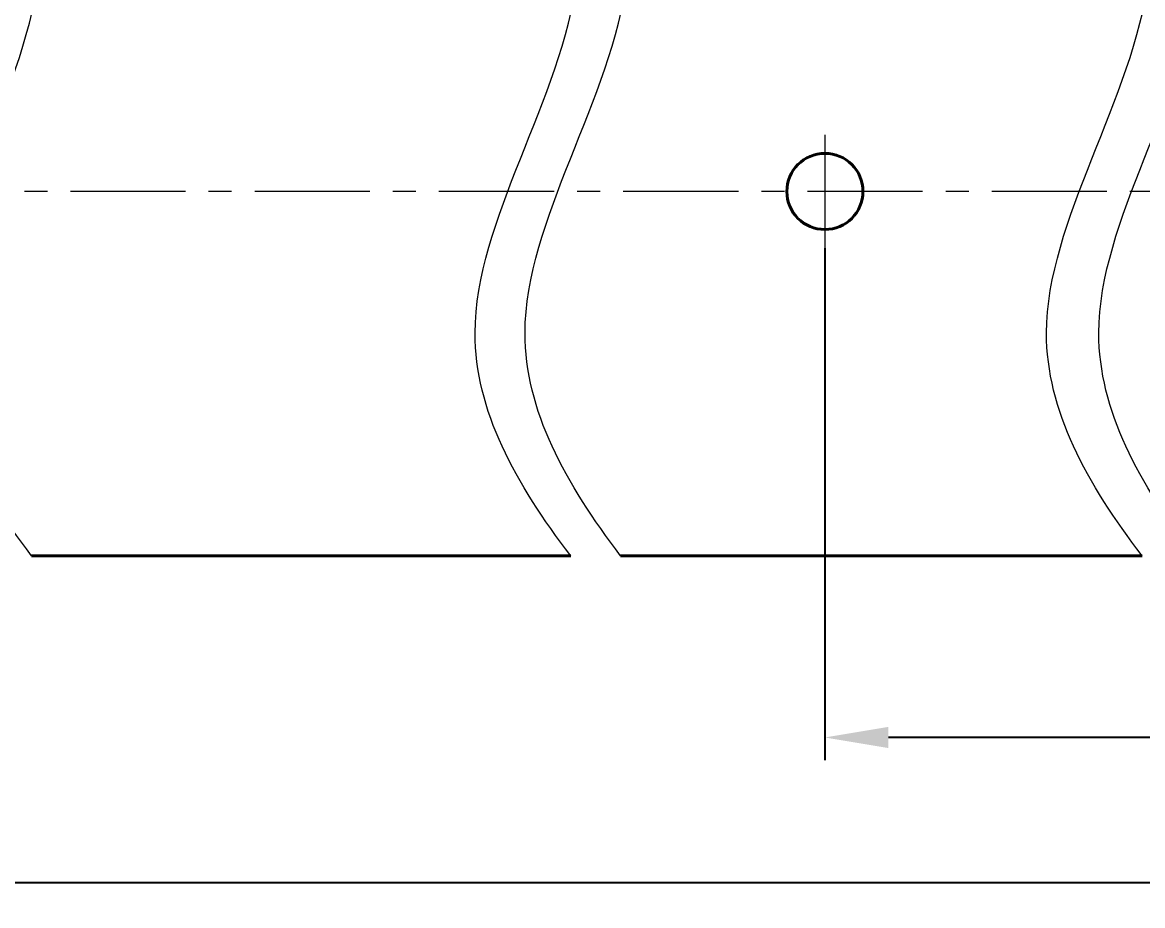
# Model space of a CAD drawing. Header units: millimetres. Extents: x 12064 to 35004, y -6103 to -2658.
# Drawn here: x 29833.2 to 29895, y -2884.6 to -2835.9 of the extents above; entities that cross this region are included whole.
import ezdxf

# ---------------------------------------------------------------- set-up
doc = ezdxf.new("R2010")
doc.units = ezdxf.units.MM
doc.linetypes.add('LT_03', pattern=[20.32, 12.7, -2.54, 2.54, -2.54])
for name, color, linetype, lineweight in [('Layer_04', 7, 'Continuous', 40), ('Layer_09', 1, 'Continuous', 15), ('Layer_10', 6, 'Continuous', 15), ('Layer_11', 1, 'LT_03', 15)]:
    doc.layers.add(name, color=color, linetype=linetype, lineweight=lineweight)
doc.styles.add('Style_01', font='ARIALNI.TTF', dxfattribs={"width": 0.9, "height": 3.5})
doc.dimstyles.new('DimStyle_01', dxfattribs={"dimtxt": 3.5, "dimasz": 3.5, "dimexe": 1.25, "dimexo": 0, "dimtad": 1, "dimdec": 1, "dimtxsty": 'Style_01', "dimcen": 2.5, "dimazin": 3, "dimtfac": 1, "dimtdec": 1, "dimtmove": 0, "dimatfit": 3})

# ---------------------------------------------------------------- blocks, each defined once
blk = doc.blocks.new('*D1848')
at = {"layer": 'Defpoints', "color": 0, "ltscale": 0.5}
for p in [(29877.484, -2848.311), (29946.957, -2848.311), (29877.484, -2875.306)]:
    blk.add_point(p, dxfattribs=at)
at = {"layer": 'Layer_09', "color": 0, "lineweight": -2, "ltscale": 0.5}
for p, q in [((29877.484, -2848.311), (29877.484, -2876.556)), ((29946.957, -2848.311), (29946.957, -2876.556)), ((29943.457, -2875.306), (29880.984, -2875.306))]:
    blk.add_line(p, q, dxfattribs=at)
at = {"layer": 'Layer_09', "color": 0, "ltscale": 0.5}
for points in [[(29880.984, -2874.722), (29880.984, -2875.889), (29877.484, -2875.306)], [(29943.457, -2874.722), (29943.457, -2875.889), (29946.957, -2875.306)]]:
    blk.add_solid(points, dxfattribs=at)
at = {"layer": 'Layer_09', "color": 0, "ltscale": 0.5, "insert": (29912.22, -2872.894), "char_height": 3.5, "attachment_point": 5, "style": 'Style_01'}
blk.add_mtext('218', dxfattribs=at)
blk = doc.blocks.new('*D1849')
at = {"layer": 'Defpoints', "color": 0, "ltscale": 0.5}
for p in [(29392.235, -2848.311), (29946.957, -2848.311), (29392.235, -2883.33)]:
    blk.add_point(p, dxfattribs=at)
at = {"layer": 'Layer_09', "color": 0, "lineweight": -2, "ltscale": 0.5}
for p, q in [((29392.235, -2848.311), (29392.235, -2884.58)), ((29946.957, -2848.311), (29946.957, -2884.58)), ((29943.457, -2883.33), (29395.735, -2883.33))]:
    blk.add_line(p, q, dxfattribs=at)
at = {"layer": 'Layer_09', "color": 0, "ltscale": 0.5}
for points in [[(29395.735, -2882.746), (29395.735, -2883.913), (29392.235, -2883.33)], [(29943.457, -2882.746), (29943.457, -2883.913), (29946.957, -2883.33)]]:
    blk.add_solid(points, dxfattribs=at)
at = {"layer": 'Layer_09', "color": 0, "ltscale": 0.5, "insert": (29669.596, -2880.918), "char_height": 3.5, "attachment_point": 5, "style": 'Style_01'}
blk.add_mtext('218x9=1962', dxfattribs=at)

msp = doc.modelspace()

# ---------------------------------------------------------------- linework, layer by layer
at = {"layer": 'Layer_04'}
for p, q in [((29833.741, -2865.281), (29863.467, -2865.281)), ((29866.223, -2865.281), (29894.975, -2865.281))]:
    msp.add_line(p, q, dxfattribs=at)
msp.add_circle((29877.484, -2845.187), 2.1, dxfattribs=at)
at = {"layer": 'Layer_10', "ltscale": 0.5}
for points in [[(29833.741, -2865.281), (29830.696, -2861.305), (29825.209, -2851.349), (29838.731, -2832.468), (29829.16, -2814.234), (29831.295, -2803.631), (29832.408, -2800.481)], [(29863.467, -2865.281), (29860.423, -2861.305), (29854.936, -2851.349), (29868.458, -2832.468), (29858.887, -2814.234), (29861.022, -2803.631), (29862.134, -2800.481)], [(29866.223, -2865.281), (29863.179, -2861.305), (29857.692, -2851.349), (29871.214, -2832.468), (29861.642, -2814.234), (29863.778, -2803.631), (29864.89, -2800.481)], [(29894.975, -2865.281), (29891.931, -2861.305), (29886.444, -2851.349), (29899.966, -2832.468), (29890.394, -2814.234), (29892.53, -2803.631), (29893.642, -2800.481)], [(29897.861, -2865.281), (29894.816, -2861.305), (29889.329, -2851.349), (29902.851, -2832.468), (29893.28, -2814.234), (29895.415, -2803.631), (29896.528, -2800.481)]]:
    msp.add_open_spline(points, degree=3, knots=[7.964609, 7.964609, 7.964609, 7.964609, 21.968412, 42.380166, 65.914247, 76.058619, 76.058619, 76.058619, 76.058619], dxfattribs=at)
at = {"layer": 'Layer_11', "ltscale": 0.5}
for p, q in [((29877.484, -2842.064), (29877.484, -2848.311)), ((29943.833, -2845.187), (29389.112, -2845.187))]:
    msp.add_line(p, q, dxfattribs=at)

# ---------------------------------------------------------------- dimensions: what is measured, and where the dimension line sits
at = {"layer": 'Layer_09', "ltscale": 0.5}
for base, p2, text, picture, middle in [((29392.235, -2883.33), (29392.235, -2848.311), '218x9=1962', '*D1849', (29669.596, -2880.918)), ((29877.484, -2875.306), (29877.484, -2848.311), '218', '*D1848', (29912.22, -2872.894))]:
    dim = msp.add_linear_dim(base=base, p1=(29946.957, -2848.311), p2=p2, text=text, dimstyle='DimStyle_01', dxfattribs=at)
    dim.commit()
    dim.dimension.update_dxf_attribs({"geometry": picture, "text_midpoint": middle})

doc.saveas('drawing.dxf')
